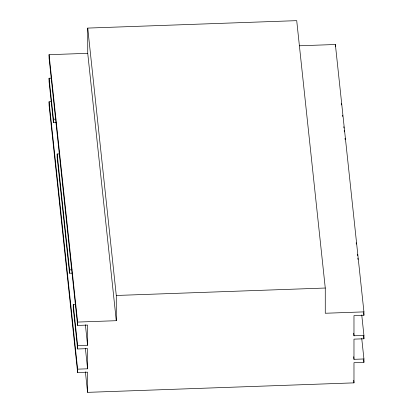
<?xml version="1.0" encoding="UTF-8"?>
<svg xmlns="http://www.w3.org/2000/svg" width="413" height="413" viewBox="0 0 413 413"><rect width="100%" height="100%" fill="white"/><g stroke="black" fill="none" stroke-linecap="round" stroke-linejoin="round"><path stroke-width="0.62" d="M87.732 53.318L49.07 54.692L77.629 322.073L116.285 320.695L87.732 53.318L87.732 28.089L296.715 20.65L325.268 288.031L325.268 313.255L363.93 311.877L363.93 315.243L353.977 315.599L353.977 335.779L363.93 335.423L363.93 338.789L353.977 339.14L353.977 359.32L363.93 358.969L363.93 362.33L353.977 362.686L353.977 382.866L87.577 392.35L85.388 371.85M299.265 45.786L335.371 44.501L363.93 311.877M56.56 122.496L53.453 122.609L49.07 81.598L49.07 78.238L51.558 78.15M87.577 392.35L87.577 372.17L77.629 372.526L49.07 105.145L49.07 101.779L51.558 101.691M49.07 78.238L53.453 119.243L55.936 119.156M72.027 273.143L69.539 273.23L57.159 157.348L57.159 153.987L59.648 153.899M57.159 153.987L69.539 269.865L72.027 269.777M87.732 28.089L116.285 295.471L325.268 288.031M49.07 101.779L77.629 369.16L87.577 368.804L87.577 348.624L77.629 348.98L73.246 307.974L73.246 304.608L75.734 304.52M49.07 54.692L49.07 58.057L77.629 325.434L87.577 325.083L87.577 345.263L77.629 345.614L73.246 304.608M341.329 103.648L341.468 104.928M342.563 115.191L342.702 116.471M343.797 126.729L343.931 128.015M344.205 130.575L344.344 131.861M345.031 138.272L345.165 139.553M356.192 242.787L356.326 244.068M357.426 254.331L357.56 255.611M357.834 258.177L357.973 259.457M363.657 312.677L363.93 315.243M361.742 314.923L363.93 335.423M363.657 336.223L363.93 338.789M361.736 338.448L363.93 358.969M363.657 359.764L363.93 362.33M353.704 333.214L353.977 335.779M353.704 356.76L353.977 359.32M353.704 380.306L353.977 382.866M85.388 324.757L87.577 345.263M85.388 348.304L87.577 368.804M335.371 44.501L335.371 46.741M116.285 295.471L116.285 320.695M77.629 322.073L77.629 325.434M77.629 345.614L77.629 348.98M77.629 369.16L77.629 372.526M69.539 269.865L69.539 273.23M53.453 119.243L53.453 122.609"/></g></svg>
